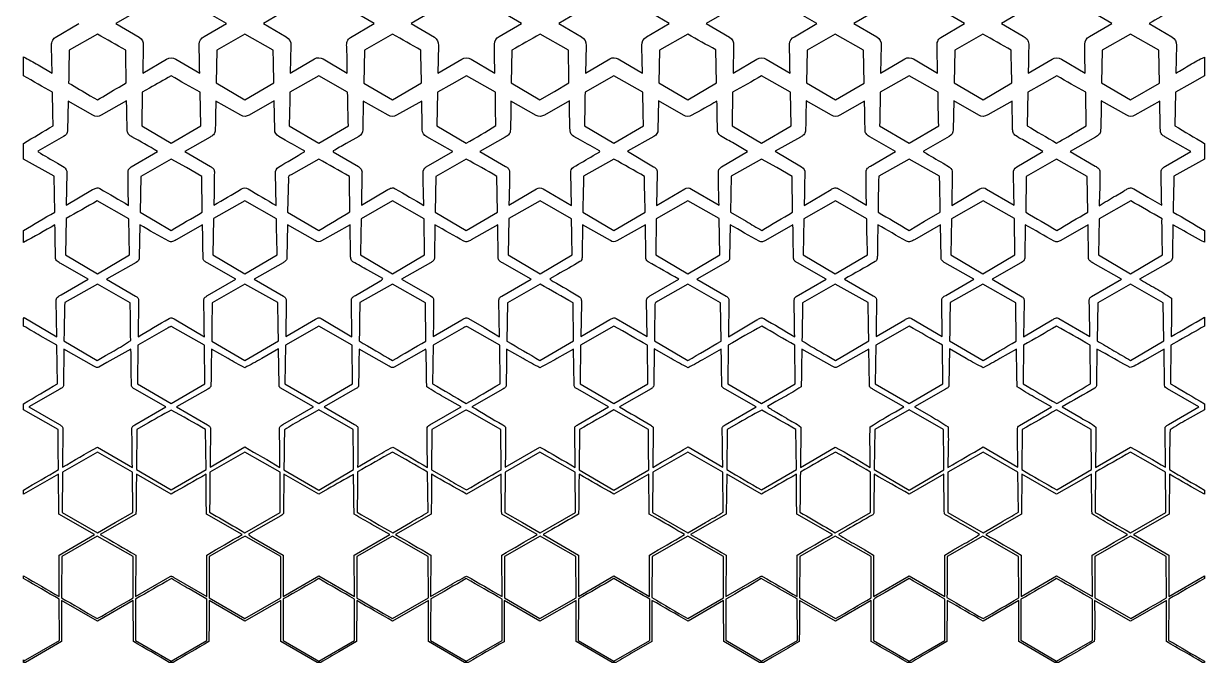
# Model space of a CAD drawing. Extents: x 0.4 to 38.9, y 9.7 to 29.7.
# Drawn here: x 0.44 to 18.89, y 9.66 to 19.64 of the extents above; entities that cross this region are included whole.
import ezdxf

# ---------------------------------------------------------------- set-up
doc = ezdxf.new("R2010")
doc.units = 0
doc.header["$LTSCALE"] = 100
doc.layers.add('LAYER_1', color=1, linetype='CONTINUOUS')

msp = doc.modelspace()

# ---------------------------------------------------------------- linework, layer by layer
at = {"layer": 'LAYER_1', "color": 7}
for points in [[(2.301913, 20.410408, -0.004949), (2.310098, 19.95626, -0.28108), (2.23444, 19.840477), (1.884696, 19.63626), (2.248014, 19.42306, -0.28572), (2.310897, 19.297296), (2.302113, 18.861713), (2.673816, 19.080901, -0.30224), (2.82094, 19.081101), (3.192842, 18.860315, -0.00361), (3.184857, 19.315661, -0.285499), (3.261913, 19.432642), (3.610459, 19.63626), (3.24734, 19.848661, -0.285036), (3.184258, 19.975224), (3.193042, 20.411805), (2.82094, 20.191019, -0.297343), (2.674415, 20.19082), (2.301913, 20.410408)], [(4.607589, 20.411805), (4.617171, 19.974226, -0.292923), (4.545705, 19.84407), (4.190172, 19.63606), (4.545705, 19.42825, -0.292039), (4.617171, 19.298094), (4.607589, 18.860515), (4.986279, 19.084694, -0.28718), (5.121824, 19.083696), (5.498318, 18.859916), (5.494575, 19.069099), (5.488736, 19.278132, -0.106064), (5.498942, 19.358705, -0.174673), (5.548823, 19.420864), (5.915935, 19.63606), (5.559803, 19.84427, -0.291558), (5.488936, 19.975024), (5.498518, 20.412204), (5.121026, 20.188225, -0.284024), (4.986079, 20.187825, -0.003504), (4.607589, 20.411805)], [(6.913264, 20.410408, -0.003966), (6.921249, 19.956859, -0.282023), (6.844992, 19.840078), (6.496047, 19.635661), (6.859166, 19.42306, -0.286226), (6.921848, 19.296697), (6.913264, 18.861912), (7.286165, 19.0815, -0.299175), (7.431293, 19.0815), (7.803794, 18.860515, -0.003938), (7.796009, 19.316659, -0.283544), (7.872864, 19.432642), (8.221411, 19.63626), (7.908997, 19.818518, -0.082923), (7.830494, 19.872417, -0.2162), (7.796009, 19.958056, -0.00429), (7.803994, 20.411606), (7.43289, 20.191618, -0.298973), (7.286165, 20.19062), (6.913264, 20.410408)], [(9.21874, 20.411406), (9.228322, 19.974226, -0.289843), (9.157655, 19.844469), (8.801123, 19.63626), (9.157655, 19.427651, -0.290915), (9.228322, 19.296697), (9.21874, 18.860714), (9.59763, 19.084694, -0.28417), (9.731978, 19.084095), (10.10947, 18.860914, 0.004025), (10.102002, 19.188911), (10.100087, 19.298294, -0.289829), (10.170555, 19.427651), (10.527086, 19.63606), (10.171753, 19.84387, -0.293788), (10.100087, 19.975224, 0.001715), (10.10947, 20.411406), (9.732776, 20.188624, -0.285349), (9.595833, 20.188424), (9.21874, 20.411406)], [(11.524216, 20.411606, -0.004281), (11.532201, 19.957058, -0.283398), (11.456144, 19.840078), (11.106799, 19.63626), (11.470716, 19.42306, -0.283923), (11.5328, 19.297495), (11.524416, 18.860714), (11.897316, 19.0817, -0.300398), (12.043841, 19.080502), (12.415345, 18.861513, -0.005594), (12.40716, 19.315861, -0.285695), (12.483417, 19.432043), (12.832562, 19.63626), (12.469842, 19.848661, -0.288101), (12.406361, 19.975424), (12.415145, 20.410607), (12.043442, 20.191219, -0.300202), (11.896318, 20.191019), (11.524216, 20.411606)], [(13.829891, 20.412404, 0.006477), (13.839673, 19.995985, -0.107954), (13.829792, 19.914738, -0.172045), (13.779785, 19.851456), (13.412075, 19.63606), (13.769605, 19.427451, -0.288554), (13.839274, 19.297495), (13.829891, 18.859716), (14.207783, 19.084295, -0.28903), (14.344526, 19.083297), (14.72082, 18.862112), (14.711238, 19.278132, -0.106744), (14.721245, 19.358955, -0.177245), (14.771525, 19.421063), (15.138038, 19.63606), (14.782305, 19.84407, -0.293677), (14.711238, 19.975024), (14.716154, 20.19319, 0.006777), (14.720621, 20.411206), (14.343528, 20.188225, -0.296663), (14.197203, 20.193614), (13.829891, 20.412404)], [(16.135168, 20.411206), (16.143951, 19.974426, -0.279614), (16.082267, 19.84946), (15.71795, 19.63606), (16.054519, 19.439629, -0.112121), (16.117027, 19.390945, -0.177106), (16.143153, 19.317258, -0.004592), (16.135367, 18.860914), (16.507869, 19.0815, -0.300401), (16.654394, 19.080901), (17.026097, 18.861313, -0.004922), (17.018311, 19.317458, -0.28303), (17.094768, 19.432243), (17.443514, 19.63626), (17.093171, 19.840876, -0.280442), (17.018112, 19.955661, -0.004608), (17.026097, 20.411007), (16.655192, 20.191818, -0.300593), (16.508268, 20.19062), (16.135168, 20.411206)], [(1.153667, 19.223035, 0.00261), (1.145283, 18.706803, -0.002409), (1.482067, 18.508949), (1.59464, 18.443697, -0.003739), (1.933585, 18.644526), (2.046193, 18.711993, -0.004113), (2.036811, 19.221438, 0.002121), (1.595438, 19.472367), (1.153667, 19.223035)], [(3.458943, 19.222636), (3.449162, 18.709199), (3.897321, 18.443497), (4.349872, 18.7084, 0.002617), (4.341288, 19.223235), (3.899517, 19.472367), (3.458943, 19.222636)], [(5.764818, 19.223235), (5.756035, 18.707402), (6.204593, 18.443497), (6.657344, 18.711594), (6.651505, 18.966716, -0.008214), (6.647762, 19.221837, 0.001318), (6.20659, 19.472367), (5.764818, 19.223235)], [(8.069695, 19.221438), (8.060113, 18.709598), (8.508672, 18.443497), (8.734224, 18.576747), (8.960824, 18.708201, 0.001749), (8.952639, 19.223035), (8.510668, 19.472367, 0.002525), (8.069695, 19.221438)], [(10.37597, 19.223235), (10.36519, 18.712393), (10.819937, 18.443497), (11.268496, 18.710197), (11.256518, 19.22563, -0.003984), (10.817541, 19.472367), (10.37597, 19.223235)], [(14.986921, 19.223235), (14.976341, 18.712393), (15.431088, 18.443497), (15.879447, 18.710197), (15.873459, 18.966017, -0.008927), (15.869865, 19.221837, 0.001721), (15.428693, 19.472168), (14.986921, 19.223235)], [(2.295326, 18.563472), (2.286143, 18.039255), (2.746679, 17.766167), (3.208812, 18.039255), (3.19963, 18.562673, 0.005264), (2.744483, 18.818593, -0.002682), (2.407362, 18.62773), (2.295326, 18.563472)], [(4.602598, 18.566267, -0.002843), (4.59102, 18.039854), (5.053153, 17.766167), (5.515486, 18.039854, -0.005138), (5.504107, 18.564071), (5.052954, 18.819192), (4.602598, 18.566267)], [(6.906477, 18.563871), (6.897494, 18.039056), (7.356832, 17.766167, 0.00571), (7.820762, 18.04185), (7.814449, 18.302162), (7.810981, 18.562474), (7.360625, 18.818793), (7.132952, 18.69238), (6.906477, 18.563871)], [(9.211953, 18.563472, -0.007143), (9.201972, 18.039654), (9.664304, 17.766167), (10.126438, 18.039854, -0.004838), (10.115059, 18.565668), (9.664105, 18.819192), (9.211953, 18.563472)], [(11.517628, 18.562673), (11.508446, 18.039255), (11.967984, 17.766167), (12.430915, 18.039255), (12.422332, 18.563073), (11.971377, 18.818793, 0.0036), (11.517628, 18.562673)], [(13.823503, 18.562873, -0.005154), (13.813323, 18.039654), (14.275456, 17.766167), (14.737389, 18.040054, -0.004846), (14.72621, 18.565668), (14.275456, 18.819192), (13.823503, 18.562873)], [(16.12878, 18.562873), (16.119397, 18.039255, 0.004152), (16.578137, 17.769761, 0.012733), (16.92615, 17.971348), (17.041867, 18.039056), (17.033483, 18.562873, 0.000896), (16.582728, 18.818793), (16.355305, 18.691731), (16.12878, 18.562873)], [(1.137697, 18.425331), (1.128913, 17.962399, -0.263652), (1.067429, 17.874364), (0.663187, 17.644995), (0.668377, 17.634015, 0.004958), (0.972569, 17.453201), (1.073418, 17.392069, -0.293048), (1.116337, 17.302437), (1.107953, 16.796985), (1.51978, 17.041527, -0.083731), (1.57585, 17.066854, -0.212744), (1.634765, 17.057297, -0.002182), (2.082525, 16.795588), (2.076436, 17.047715), (2.072743, 17.299842, -0.305239), (2.121851, 17.396461), (2.532281, 17.639804, 0.004774), (2.130235, 17.869174, -0.083116), (2.084222, 17.904907, -0.17782), (2.062163, 17.957409, -0.011513), (2.053601, 18.309857), (2.050585, 18.427327), (1.654528, 18.204146, -0.284708), (1.52517, 18.206142), (1.137697, 18.425331)], [(3.443971, 18.42573), (3.440553, 18.19112, -0.015584), (3.432792, 17.95681, -0.194583), (3.406142, 17.900116, -0.066354), (3.353741, 17.862587), (2.95948, 17.640403), (3.360129, 17.404845, -0.097965), (3.402973, 17.371034, -0.183212), (3.421414, 17.320603, -0.0066), (3.413029, 16.798981, 0.002926), (3.844819, 17.052506, -0.307789), (3.948425, 17.053504, -0.003025), (4.387202, 16.794789), (4.378618, 17.300241, -0.296133), (4.422935, 17.393067, -0.001408), (4.83097, 17.635213), (4.827975, 17.646392, 0.004357), (4.527124, 17.817128), (4.427127, 17.874564, -0.295779), (4.365243, 17.978968), (4.357458, 18.427727), (3.967988, 18.207739, -0.283672), (3.836635, 18.203148), (3.443971, 18.42573)], [(5.748649, 18.425331), (5.741063, 17.97817, -0.296904), (5.67858, 17.874364), (5.478306, 17.760628, 0.00607), (5.278331, 17.646592), (5.275736, 17.634814), (5.670994, 17.401252, -0.139744), (5.714962, 17.360478, -0.169134), (5.727488, 17.302038), (5.719304, 16.797185), (6.131131, 17.041926, -0.087262), (6.1876, 17.066929, -0.208264), (6.246914, 17.056898, -0.001539), (6.694075, 16.795388, -0.005908), (6.683695, 17.302038, -0.301247), (6.733002, 17.396461), (7.146627, 17.640403), (6.740788, 17.869374, -0.300741), (6.67052, 17.978569, -0.004334), (6.662734, 18.426928), (6.266477, 18.204545, -0.283725), (6.137719, 18.205344), (5.748649, 18.425331)], [(8.578142, 18.20734, -0.279989), (8.448784, 18.202749), (8.054923, 18.42573), (8.051579, 18.191794, -0.014566), (8.043744, 17.958008, -0.201333), (8.017693, 17.900466, -0.066193), (7.964692, 17.862387), (7.570631, 17.640403), (7.97108, 17.404845, -0.094899), (8.01365, 17.371358, -0.181072), (8.032565, 17.321402, -0.008746), (8.026417, 16.928585), (8.023981, 16.797584), (8.455372, 17.052107, -0.307541), (8.558578, 17.054103), (8.998354, 16.794989), (8.98977, 17.302038, -0.291451), (9.032689, 17.392269, -0.003225), (9.33952, 17.574065), (9.441522, 17.635213), (9.440325, 17.645793, 0.003326), (9.139221, 17.816557), (9.039277, 17.873965, -0.264544), (8.977592, 17.961401, -0.005137), (8.968609, 18.427527), (8.578142, 18.20734)], [(10.3598, 18.427727), (10.352015, 17.978369, -0.295532), (10.288933, 17.873965), (9.877305, 17.640603), (10.284142, 17.400054, -0.146597), (10.326962, 17.359231, -0.161817), (10.33864, 17.30104), (10.330056, 16.795189), (10.768833, 17.053504, -0.310508), (10.873437, 17.051907), (11.305227, 16.797584, -0.00655), (11.294846, 17.300241, -0.308335), (11.344353, 17.39666), (11.752388, 17.638607, 0.019212), (11.540985, 17.762774, -0.014802), (11.328383, 17.885144, -0.262183), (11.281272, 17.978369), (11.27703, 18.202125, 0.006534), (11.272488, 18.42573, -0.005194), (10.880623, 18.203347, -0.281356), (10.750268, 18.20714), (10.3598, 18.427727)], [(13.190491, 18.205344, -0.279884), (13.063729, 18.203547), (12.665675, 18.427327), (12.662706, 18.191619, -0.014077), (12.654496, 17.956211, -0.198388), (12.627971, 17.899892, -0.063328), (12.575844, 17.862587), (12.182581, 17.641002), (12.595207, 17.396461, -0.302722), (12.644515, 17.301639, -0.003548), (12.634933, 16.795388), (13.056542, 17.043922, -0.100957), (13.112986, 17.067578, -0.204726), (13.171526, 17.055301), (13.390865, 16.927116), (13.609305, 16.796985, -0.005128), (13.601919, 17.3224, -0.205938), (13.623554, 17.374926, -0.07394), (13.67079, 17.409636), (14.063054, 17.640403), (13.663803, 17.865781, -0.089005), (13.612225, 17.904458, -0.18595), (13.588345, 17.962599, -0.00453), (13.579761, 18.425131), (13.190491, 18.205344)], [(14.970951, 18.427727), (14.962966, 17.976772, -0.292775), (14.900284, 17.874165), (14.497639, 17.645594), (14.501232, 17.633816, 0.00397), (14.806098, 17.453002), (14.907271, 17.391869, -0.285221), (14.949591, 17.302836), (14.941207, 16.795189), (15.381182, 17.054103, -0.309325), (15.485187, 17.051508), (15.916178, 16.797983, -0.006252), (15.905798, 17.300641, -0.307571), (15.955904, 17.39706), (16.365136, 17.639605), (16.259207, 17.702431), (16.151762, 17.762674, -0.012316), (15.938537, 17.885743, -0.182326), (15.899809, 17.935575, -0.084117), (15.891026, 17.99933), (15.884438, 18.42573), (15.502954, 18.208937, -0.295523), (15.361619, 18.206941), (14.970951, 18.427727)], [(17.276826, 18.427527, -0.008672), (17.266446, 17.961202, -0.201082), (17.240894, 17.901888, -0.072559), (17.187195, 17.862786), (16.792734, 17.640403), (17.183402, 17.410834, -0.084964), (17.232684, 17.374652, -0.199083), (17.254868, 17.319006, -0.014137), (17.242092, 16.789799, -0.011143), (17.502884, 16.946274), (17.590039, 16.998008), (17.635507, 17.025004, -0.028217), (17.68294, 17.05318, -0.098563), (17.732282, 17.067993, -0.159471), (17.783476, 17.054901), (18.002316, 16.926817), (18.220257, 16.796786, -0.004558), (18.212871, 17.321801, -0.203196), (18.234106, 17.374327, -0.0774), (18.280943, 17.409037), (18.674206, 17.640403), (18.271361, 17.867777, -0.086651), (18.222178, 17.905631, -0.183694), (18.199496, 17.961601, -0.004843), (18.190912, 18.425131), (17.803239, 18.206142, -0.284675), (17.673882, 18.204146), (17.276826, 18.427527)], [(2.745282, 17.51963), (2.270971, 17.249536), (2.262387, 16.689187), (2.504084, 16.547852), (2.744883, 16.404721, 0.001773), (3.232568, 16.690385), (3.224184, 17.249736), (2.985182, 17.385581), (2.745282, 17.51963)], [(4.619766, 17.275288, 0.027391), (4.588824, 17.256224, 0.125036), (4.578331, 17.242836, 0.166311), (4.577645, 17.223984), (4.566466, 16.690585), (5.052954, 16.404322, 0.002717), (5.540439, 16.694178, -0.004593), (5.530258, 17.248139, 0.002435), (5.053153, 17.520229), (4.619766, 17.275288)], [(7.356233, 17.51963), (6.881923, 17.249736), (6.873339, 16.689587), (7.356633, 16.404721), (7.843919, 16.690784), (7.835535, 17.249137, 0.00449), (7.356233, 17.51963)], [(9.189595, 17.251932, 0.002409), (9.177218, 16.691383), (9.664304, 16.404322), (10.149994, 16.689387), (10.145227, 16.968938, -0.007566), (10.14121, 17.248339, 0.002436), (9.664304, 17.520029), (9.189595, 17.251932)], [(11.967185, 17.51963), (11.493274, 17.249936), (11.485089, 16.689786), (11.728533, 16.546954, 0.00536), (11.972575, 16.404721, -0.00348), (12.45527, 16.689786), (12.446287, 17.249337), (12.20741, 17.385606), (11.967185, 17.51963)], [(13.800946, 17.252331, 0.007447), (13.790166, 16.689187, -0.004291), (14.275256, 16.404322), (14.517078, 16.547029), (14.759947, 16.68779, 0.006345), (14.752957, 17.110279), (14.750764, 17.251133), (14.275256, 17.520229), (13.800946, 17.252331)], [(16.579335, 17.519829), (16.104026, 17.249736), (16.095841, 16.690385, 0.002136), (16.583527, 16.404721, -0.003343), (17.066421, 16.689986), (17.057238, 17.249736), (16.579335, 17.519829)], [(1.105557, 16.59197), (1.094378, 16.022438), (1.596037, 15.728389), (2.095301, 16.023236), (2.085519, 16.587378), (1.592444, 16.866455, -0.003488), (1.105557, 16.59197)], [(3.409037, 16.588576), (3.399854, 16.022837), (3.899517, 15.728589), (4.400577, 16.022638), (4.395986, 16.304309, -0.006246), (4.391993, 16.585981), (3.89772, 16.866255), (3.409037, 16.588576)], [(5.714313, 16.587778, -0.003309), (5.707239, 16.163773), (5.70553, 16.022438), (6.206789, 15.728389), (6.706253, 16.023236), (6.696671, 16.587378), (6.203595, 16.866455), (5.714313, 16.587778)], [(8.020388, 16.588975), (8.011005, 16.022638), (8.510868, 15.728389), (9.011728, 16.022638), (9.006863, 16.304609, -0.007235), (9.002745, 16.58658), (8.508872, 16.866255), (8.020388, 16.588975)], [(12.631539, 16.587378), (12.622157, 16.022638), (13.12182, 15.728389), (13.62288, 16.022638), (13.617814, 16.305307, -0.008407), (13.614096, 16.587977), (13.125014, 16.866455), (12.631539, 16.587378)], [(17.242491, 16.587179), (17.233108, 16.022837), (17.732771, 15.728389), (18.234031, 16.022837), (18.228766, 16.305008, -0.009619), (18.225447, 16.587179, 0.002504), (17.735965, 16.866455), (17.242491, 16.587179)], [(2.256598, 16.491358), (2.249013, 15.984709, -0.309099), (2.198308, 15.905258), (1.736773, 15.644746), (2.19172, 15.378845, -0.130264), (2.227353, 15.349924, -0.20711), (2.236636, 15.305582), (2.229849, 14.744235, -0.004518), (2.715538, 15.028702, -0.270686), (2.768164, 15.034266, -0.041801), (2.793775, 15.02188), (2.817945, 15.007941), (3.265107, 14.743038, -0.004372), (3.259318, 15.324747, -0.147673), (3.264299, 15.346262, -0.093997), (3.278656, 15.362276, -0.014668), (3.315812, 15.38663), (3.758382, 15.644746), (3.310222, 15.897273, -0.054858), (3.268276, 15.926268, -0.212751), (3.24714, 15.970535, -0.004589), (3.238357, 16.492357), (2.823735, 16.256399, -0.060102), (2.76754, 16.230373, -0.223248), (2.708351, 16.237435, -0.002974), (2.256598, 16.491358)], [(4.563272, 16.49036), (4.555287, 15.981914, -0.200667), (4.538344, 15.932581, -0.098945), (4.495799, 15.900467), (4.043447, 15.644746), (4.503584, 15.374853, -0.144635), (4.53485, 15.346456, -0.168843), (4.543509, 15.305183), (4.536123, 14.745832), (5.00165, 15.01892, -0.100779), (5.044968, 15.03791, -0.229655), (5.089485, 15.026506), (5.570183, 14.744235), (5.562997, 15.304185, -0.261529), (5.578992, 15.356287, -0.07162), (5.625679, 15.389226), (6.005168, 15.610211, -0.041521), (6.018614, 15.618652), (6.03294, 15.62668, 0.076436), (6.045058, 15.636655, 0.134978), (6.05188, 15.650935), (5.818243, 15.783012, -0.007412), (5.585355, 15.916437, -0.231462), (5.55329, 15.964023, -0.039934), (5.550012, 15.994113), (5.549223, 16.023436), (5.542835, 16.492357), (5.09767, 16.24003, -0.295146), (4.996859, 16.245619), (4.563272, 16.49036)], [(6.86775, 16.491358), (6.859765, 15.980916, -0.223785), (6.841798, 15.930485, -0.082722), (6.796883, 15.897872), (6.347725, 15.644746), (6.791293, 15.386032), (6.827251, 15.362501, -0.091725), (6.841402, 15.347151, -0.148123), (6.846589, 15.326543, -0.0054), (6.841, 14.744635), (7.28896, 15.00854, -0.039928), (7.338841, 15.034516, -0.269791), (7.391567, 15.028303), (7.634362, 14.886668), (7.876258, 14.743237), (7.867475, 15.304784, -0.193163), (7.878304, 15.349276, -0.128852), (7.913987, 15.378645), (8.369533, 15.644746), (7.921972, 15.896873, -0.080405), (7.876034, 15.929936, -0.225578), (7.857493, 15.981115), (7.849508, 16.492556), (7.435884, 16.256998, -0.057763), (7.379764, 16.230672, -0.220927), (7.320501, 16.236836, -0.003219), (6.86775, 16.491358)], [(9.174224, 16.491159), (9.168035, 16.024634, -0.023815), (9.163743, 15.964821, -0.240439), (9.132502, 15.916836, -0.005158), (8.781569, 15.71741), (8.664779, 15.650535, 0.18288), (8.685241, 15.626356), (8.713488, 15.609213, -0.005753), (9.125315, 15.367267, -0.146406), (9.145877, 15.347367, -0.096686), (9.153862, 15.320954, -0.034818), (9.15496, 15.291696), (9.15486, 15.263262), (9.147075, 14.745832), (9.59763, 15.010336, -0.056422), (9.64811, 15.035788, -0.271334), (9.700836, 15.026506), (10.181335, 14.745433), (10.173949, 15.304185, -0.260813), (10.190318, 15.356487, -0.069776), (10.23723, 15.389625), (10.675009, 15.644746, -0.004156), (10.197105, 15.916038, -0.233176), (10.164367, 15.963723, -0.041417), (10.161004, 15.994107), (10.160374, 16.023835), (10.154186, 16.49036), (9.708621, 16.23983, -0.29408), (9.608409, 16.24542), (9.174224, 16.491159)], [(11.479101, 16.492357), (11.470916, 15.981315, -0.225282), (11.452401, 15.930136, -0.080021), (11.406637, 15.897073), (10.958876, 15.644946), (11.41522, 15.378047, -0.126778), (11.449581, 15.349924, -0.204661), (11.458938, 15.30698), (11.451952, 14.743038), (11.898514, 15.007541, -0.039714), (11.949618, 15.034341, -0.272896), (12.003717, 15.027903, -0.003345), (12.487409, 14.744435, 0.00389), (12.478227, 15.283823, -0.093512), (12.48192, 15.333405, -0.22293), (12.512562, 15.370261), (12.980485, 15.644746), (12.532724, 15.896873, -0.046318), (12.491152, 15.925395, -0.216382), (12.469643, 15.968739, -0.00574), (12.460859, 16.491159), (12.032862, 16.249213, -0.078324), (11.983355, 16.228776, -0.197801), (11.932051, 16.236636, -0.003356), (11.479101, 16.492357)], [(13.778987, 16.024035, -0.026395), (13.774595, 15.964347, -0.2391), (13.743254, 15.916636, -0.003778), (13.264552, 15.644746), (13.715306, 15.38144, -0.022094), (13.747671, 15.358683, -0.24574), (13.764015, 15.324547, -0.004871), (13.759945, 14.889594), (13.760023, 14.744635), (14.208182, 15.009937, -0.054495), (14.258887, 15.035664, -0.272523), (14.311987, 15.026506), (14.792486, 14.745633), (14.7849, 15.306181, -0.258913), (14.802043, 15.357261, -0.052504), (14.82423, 15.375043), (14.848381, 15.389625), (15.28616, 15.644746), (14.833809, 15.899469, -0.099158), (14.789916, 15.932357, -0.20771), (14.773122, 15.982912), (14.764938, 16.491358), (14.357901, 16.259992, -0.061679), (14.296965, 16.231072, -0.22764), (14.232736, 16.238832, -0.004301), (13.785974, 16.492556, 0.003195), (13.778987, 16.024035)], [(16.090052, 16.492756), (16.081868, 15.983311, -0.223458), (16.064825, 15.931658, -0.086986), (16.019784, 15.898271), (15.569828, 15.644946), (16.040545, 15.368465, -0.255491), (16.067869, 15.332058, -0.044958), (16.07033, 15.307912), (16.070489, 15.283823), (16.063103, 14.743038), (16.510464, 15.007941, -0.041046), (16.561144, 15.034466, -0.272548), (16.614668, 15.027903), (17.098361, 14.745233, 0.004722), (17.088979, 15.284622, -0.088539), (17.092896, 15.333355, -0.222627), (17.122715, 15.369662), (17.356552, 15.508103), (17.591436, 15.644746), (17.149066, 15.893879, -0.071484), (17.099634, 15.928265, -0.23789), (17.079397, 15.982114), (17.072011, 16.490959), (16.643814, 16.249213, -0.083068), (16.593882, 16.228701, -0.197832), (16.542005, 16.237235, -0.003613), (16.090052, 16.492756)], [(1.084597, 15.276437, 0.006573), (1.075557, 14.827925), (1.072619, 14.678359), (1.593243, 14.371335), (1.723617, 14.449507), (1.855451, 14.525396, 0.016968), (2.114665, 14.68335, 0.001523), (2.107877, 15.273243), (1.595438, 15.564297), (1.084597, 15.276437)], [(3.387677, 15.274441, 0.002497), (3.38049, 14.674965), (3.897321, 14.371335), (4.422336, 14.679956, 0.00427), (4.410758, 15.276437), (3.899717, 15.564297), (3.387677, 15.274441)], [(5.695948, 15.276836, 0.007737), (5.686768, 14.828605), (5.683171, 14.679157, 0.004867), (6.206191, 14.371534, -0.005795), (6.725816, 14.676562), (6.71843, 15.274241), (6.20659, 15.564297), (5.695948, 15.276836)], [(7.998828, 15.274441), (7.991442, 14.675365, -0.002696), (8.508472, 14.371335), (9.033288, 14.679756), (9.024704, 15.271646, 0.004523), (8.510868, 15.564297), (7.998828, 15.274441)], [(10.348821, 15.299993, 0.029886), (10.317105, 15.280505, 0.308019), (10.304703, 15.247691, 0.004882), (10.297854, 14.821918), (10.294922, 14.679956), (10.820137, 14.371335, -0.003125), (11.337366, 14.675564), (11.329581, 15.274241), (10.817741, 15.564297), (10.348821, 15.299993)], [(12.60978, 15.274441, -0.003284), (12.599998, 14.681154, 0.003302), (12.993123, 14.44922), (13.123816, 14.371335), (13.644639, 14.678758, 0.003253), (13.632861, 15.276836), (13.122019, 15.564297), (12.60978, 15.274441)], [(14.917651, 15.276637, 0.007648), (14.909005, 14.828686), (14.906073, 14.679357), (15.431288, 14.371335, -0.003468), (15.948318, 14.675365), (15.940932, 15.273243), (15.428693, 15.564297), (14.917651, 15.276637)], [(17.220732, 15.274241), (17.211549, 14.680355, 0.004247), (17.473158, 14.525845, -0.004247), (17.734768, 14.371335), (18.255591, 14.678758), (18.244811, 15.275639), (17.732971, 15.564297), (17.220732, 15.274241)], [(2.700366, 14.881977), (2.227453, 14.61388), (2.220466, 14.008615), (2.745681, 13.698796), (3.274689, 14.008615), (3.266903, 14.612882), (2.768438, 14.895352, 0.163564), (2.75098, 14.902751, 0.112236), (2.733579, 14.899444, 0.035381), (2.716589, 14.890748), (2.700366, 14.881977)], [(7.312316, 14.882576), (6.838804, 14.614079), (6.831418, 14.008615, -0.003079), (7.355635, 13.698796, 0.002966), (7.88584, 14.008615), (7.878654, 14.612083), (7.378592, 14.895951, 0.163473), (7.361667, 14.902788, 0.108841), (7.344705, 14.899444, 0.009946), (7.312316, 14.882576)], [(9.142683, 14.611484), (9.136295, 14.008815), (9.664105, 13.698197), (10.192115, 14.009014), (10.185926, 14.610885, 0.002784), (9.664304, 14.908128), (9.142683, 14.611484)], [(11.449955, 14.612682), (11.442569, 14.008615), (11.968782, 13.698796), (12.496991, 14.008615), (12.489406, 14.614079, -0.003282), (11.972974, 14.907729, 0.003124), (11.449955, 14.612682)], [(13.754433, 14.610885), (13.747047, 14.009014), (14.275456, 13.698197), (14.803066, 14.008815), (14.797077, 14.610686, 0.003463), (14.275256, 14.907928), (13.754433, 14.610885)], [(16.061306, 14.613481), (16.05392, 14.008415, 0.002846), (16.583527, 13.698996, -0.00299), (17.108342, 14.008815), (17.100557, 14.61368, 0.00378), (16.577738, 14.907729, -0.004281), (16.061306, 14.613481)], [(1.071621, 14.550998), (1.063436, 13.985059, -0.157499), (1.059275, 13.963481, -0.098313), (1.044971, 13.94733, -0.03289), (1.025875, 13.934473), (1.007341, 13.922776), (0.526044, 13.649289), (1.001552, 13.371211, -0.0125), (1.037959, 13.347705, -0.107186), (1.051381, 13.332134, -0.161308), (1.054453, 13.310724), (1.048864, 12.703263, -0.00889), (1.596636, 13.020269), (2.141814, 12.701866, -0.005911), (2.134827, 13.309726, -0.156301), (2.13692, 13.329367, -0.105879), (2.148426, 13.344236, -0.038766), (2.164612, 13.356073), (2.180741, 13.366619), (2.663835, 13.649089), (2.177547, 13.925371, -0.025102), (2.142537, 13.948378, -0.103918), (2.129964, 13.963662, -0.151428), (2.126842, 13.984261, -0.003179), (2.119456, 14.55, 0.005532), (1.743876, 14.339457), (1.618395, 14.269925, -0.259365), (1.578046, 14.265184, -0.03928), (1.558068, 14.273855), (1.539344, 14.283499), (1.071621, 14.550998)], [(3.376897, 14.548802), (3.37268, 14.267055, -0.005784), (3.368313, 13.985458, -0.275911), (3.352917, 13.948852, -0.039913), (3.335441, 13.936585), (3.317608, 13.925571), (2.831121, 13.649089), (3.315213, 13.36622, -0.023917), (3.346903, 13.344186, -0.105638), (3.358276, 13.329586, -0.158117), (3.360328, 13.310325, -0.004446), (3.353741, 12.704262), (3.896523, 13.020668, -0.005181), (4.445094, 12.701866, 0.002627), (4.441192, 13.156329), (4.440502, 13.30773, -0.155094), (4.442923, 13.330081, -0.108859), (4.455973, 13.346707, -0.041617), (4.474414, 13.359663), (4.493004, 13.371011), (4.96951, 13.64889), (4.488013, 13.922576, -0.019035), (4.450059, 13.94728, -0.099017), (4.435827, 13.963618, -0.15478), (4.431719, 13.985458), (4.423734, 14.552196), (4.161451, 14.402352, -0.018992), (3.895724, 14.259544, -0.014627), (3.635487, 14.402526), (3.506782, 14.476768), (3.376897, 14.548802)], [(5.674787, 13.987255, -0.154351), (5.670891, 13.964626, -0.100776), (5.656497, 13.947704, -0.036201), (5.636974, 13.934339), (5.617694, 13.922377), (5.137395, 13.649489), (5.613303, 13.370811, -0.006374), (5.648686, 13.347979, -0.106309), (5.66198, 13.332942, -0.162808), (5.665205, 13.312121, -0.002211), (5.660015, 12.703263), (5.932903, 12.864536, -0.012157), (6.208786, 13.020269, 0.003093), (6.753165, 12.701666, -0.006657), (6.745778, 13.308528, -0.27813), (6.75813, 13.342939, -0.043127), (6.773654, 13.354876), (6.789496, 13.365222), (7.274986, 13.649089), (7.006265, 13.800905, -0.019375), (6.742185, 13.959308, -0.018949), (6.733277, 14.255028, 0.0141), (6.727213, 14.551197), (6.229147, 14.269725, -0.148024), (6.209369, 14.262161, -0.09857), (6.189197, 14.265209, -0.037418), (6.169438, 14.273908), (6.150894, 14.2833), (5.68397, 14.550199, 0.002397), (5.674787, 13.987255)], [(7.986851, 14.549002, -0.002651), (7.979465, 13.984261, -0.153347), (7.976252, 13.963606, -0.104112), (7.963495, 13.948378, -0.036552), (7.945946, 13.936369), (7.92836, 13.925371), (7.444468, 13.650487, 0.004227), (7.925566, 13.366819, -0.026762), (7.957581, 13.344261, -0.102652), (7.969106, 13.329314, -0.152903), (7.97148, 13.309726, -0.003952), (7.964692, 12.703663), (8.507873, 13.020468, -0.004326), (9.057443, 12.701666), (9.051853, 13.310125, -0.162401), (9.054679, 13.331972, -0.109672), (9.068173, 13.347755, -0.034774), (9.086831, 13.360094), (9.105153, 13.37161), (9.580661, 13.64889), (9.098566, 13.922776, -0.023401), (9.060437, 13.947729, -0.100971), (9.046407, 13.964323, -0.154177), (9.04267, 13.986457), (9.034486, 14.550798), (8.902552, 14.477723), (8.771928, 14.402177, -0.02016), (8.506676, 14.259544, -0.015245), (8.246015, 14.402776), (8.117088, 14.477161), (7.986851, 14.549002)], [(10.293524, 14.552595), (10.285739, 13.986257, -0.257711), (10.273637, 13.953444, -0.043707), (10.259098, 13.94165), (10.244017, 13.93156), (9.751142, 13.649888, 0.003675), (10.238428, 13.362028, -0.050327), (10.266101, 13.342115, -0.265614), (10.276556, 13.311123), (10.270967, 12.701666, -0.004761), (10.821135, 13.020668), (11.364116, 12.704461, -0.006433), (11.35693, 13.309726, -0.156572), (11.358873, 13.32928, -0.106243), (11.37023, 13.344136, -0.039422), (11.386265, 13.355961), (11.402245, 13.36642), (11.885938, 13.649089), (11.400049, 13.925172, -0.030853), (11.364466, 13.948653, -0.27486), (11.348945, 13.985458), (11.344653, 14.267604, 0.007835), (11.338564, 14.5496), (11.081422, 14.402177, -0.012733), (10.821734, 14.259544, -0.018865), (10.555757, 14.402252), (10.293524, 14.552595)], [(12.597802, 14.551197), (12.595307, 14.255128, -0.016485), (12.586224, 13.959507, -0.020781), (12.325763, 13.803125), (12.192594, 13.729061), (12.06081, 13.652882, 0.039014), (12.207634, 13.558235), (12.284546, 13.515187), (12.359849, 13.470025, 0.021112), (12.474259, 13.404473, -0.069669), (12.581034, 13.32889, -0.009785), (12.577441, 12.85865), (12.575844, 12.701866), (13.120622, 13.020468, -0.008885), (13.668394, 12.702864), (13.667359, 12.861822), (13.664003, 13.021117, -0.021552), (13.668594, 13.337873, -0.012553), (14.060175, 13.572221), (14.191613, 13.64889), (13.712112, 13.921379, -0.017271), (13.672786, 13.946756, -0.099936), (13.658045, 13.963515, -0.156031), (13.653822, 13.986057), (13.645437, 14.550199), (13.154159, 14.271722, -0.238983), (13.112961, 14.264236, -0.052712), (13.092821, 14.272002), (13.07371, 14.282501), (12.597802, 14.551197)], [(14.89709, 13.985858, -0.154513), (14.892842, 13.964014, -0.097706), (14.878525, 13.947654, -0.033249), (14.859417, 13.934626), (14.840795, 13.922776), (14.3587, 13.64889), (14.622829, 13.495852, -0.015522), (14.882916, 13.336675, -0.01784), (14.88616, 13.019545), (14.881918, 12.701666, -0.004964), (15.432286, 13.020668), (15.975467, 12.704062, -0.006151), (15.967482, 13.288166, -0.143145), (15.971624, 13.329489, -0.194554), (16.00062, 13.358235, -0.002678), (16.497089, 13.649089), (16.228817, 13.800655, -0.018356), (15.964887, 13.958509, -0.018368), (15.95523, 14.253655, 0.01096), (15.949915, 14.549401), (15.692748, 14.402327, -0.012486), (15.433484, 14.259744, -0.02016), (15.167083, 14.402052), (14.904875, 14.552595), (14.89709, 13.985858)], [(17.208954, 14.551597), (17.203364, 14.026382, -0.003886), (17.201168, 13.978646, -0.103125), (17.194269, 13.957015, -0.158636), (17.176215, 13.941541, -0.001828), (16.664774, 13.64889), (16.960819, 13.476014, 0.021421), (17.080195, 13.407393, -0.06793), (17.191786, 13.32889, -0.013915), (17.191661, 13.015528), (17.188333, 12.858678), (17.187195, 12.701866), (17.732172, 13.020468, -0.007634), (18.279346, 12.703263), (18.273757, 13.310724, -0.163793), (18.277085, 13.332602, -0.10676), (18.291099, 13.348453, -0.009294), (18.328654, 13.372408), (18.802365, 13.64889), (18.30909, 13.929763, -0.041101), (18.277899, 13.951921, -0.266353), (18.264973, 13.985458), (18.256788, 14.550599), (17.956951, 14.379519, 0.019229), (17.84541, 14.314591, -0.068462), (17.729378, 14.261341, -0.00829), (17.339116, 14.479182), (17.208954, 14.551597)], [(2.210285, 13.294155), (2.203099, 12.667131), (2.745681, 12.349128), (3.291457, 12.66753), (3.285069, 13.293756, 0.004009), (2.749474, 13.598384, 0.009048), (2.344783, 13.370746), (2.210285, 13.294155)], [(4.517957, 13.290362, 0.005038), (4.509173, 12.665933), (5.052954, 12.348728), (5.597133, 12.66753), (5.593689, 12.980518, -0.004188), (5.590545, 13.293357), (5.053153, 13.601579), (4.919167, 13.524008), (4.784058, 13.448141, 0.015091), (4.517957, 13.290362)], [(7.33128, 13.586008), (6.820838, 13.293556), (6.816047, 12.663538), (7.088585, 12.506183, 0.005648), (7.361424, 12.349128, -0.004186), (7.901211, 12.665534), (7.896221, 13.293756), (7.411729, 13.571435, 0.011373), (7.371804, 13.59287, 0.124526), (7.351374, 13.596391, 0.174167), (7.33128, 13.586008)], [(9.126713, 13.292758), (9.119926, 12.666333), (9.664304, 12.348728), (10.208085, 12.665933), (10.204666, 12.97962, -0.005789), (10.201697, 13.293157), (9.664504, 13.601579, 0.002276), (9.126713, 13.292758)], [(11.432189, 13.293955), (11.425401, 12.668529, 0.003816), (11.971377, 12.349128), (12.51396, 12.666532), (12.506773, 13.293955, 0.004133), (11.971577, 13.598185, 0.009702), (11.566689, 13.370687), (11.432189, 13.293955)], [(13.738263, 13.293556), (13.731476, 12.667331), (14.275256, 12.348728), (14.819236, 12.666333), (14.815443, 12.979745, -0.007286), (14.812848, 13.293157), (14.275256, 13.601579), (13.738263, 13.293556)], [(16.578935, 13.601379, -0.001955), (16.04334, 13.293955), (16.036353, 12.668728, 0.004138), (16.582529, 12.349128), (17.124911, 12.666732, -0.002145), (17.118124, 13.293955), (16.578935, 13.601379)], [(3.353142, 12.629801, -0.003346), (3.346554, 12.003376, 0.003264), (3.761239, 11.760747), (3.899118, 11.679384), (4.450683, 11.998585, 0.001427), (4.447489, 12.628005), (3.897121, 12.942215), (3.353142, 12.629801)], [(5.659017, 12.6302, -0.003584), (5.652629, 12.003576, 0.004278), (6.207189, 11.679384), (6.483246, 11.841031, 0.004585), (6.759153, 12.002977), (6.752965, 12.628404, -0.003302), (6.20659, 12.942016, 0.003183), (5.659017, 12.6302)], [(10.269968, 12.628603), (10.266375, 11.998984), (10.81834, 11.679384), (11.094322, 11.841006, 0.003984), (11.370305, 12.002777), (11.364316, 12.629801), (10.820336, 12.942215), (10.269968, 12.628603)], [(12.575644, 12.628603, -0.003836), (12.568258, 12.004175, 0.004238), (12.983223, 11.760815), (13.121221, 11.679184), (13.672986, 11.999184), (13.669592, 12.629602, 0.002448), (13.122818, 12.942016, -0.002238), (12.575644, 12.628603)], [(14.881319, 12.629003), (14.877926, 11.998585), (15.429292, 11.679384), (15.705449, 11.841006, 0.004013), (15.981456, 12.002777), (15.975268, 12.629801), (15.431288, 12.942016), (14.881319, 12.629003)], [(17.186396, 12.628603, 0.002374), (17.182603, 11.997986, -0.005256), (17.732572, 11.679184), (18.284536, 11.999384, -0.000477), (18.281143, 12.628404), (18.008255, 12.786258), (17.734169, 12.942016, -0.002236), (17.186396, 12.628603)], [(2.203897, 12.594068, -0.003127), (2.196311, 11.971636), (1.639156, 11.652834, -0.003651), (2.193117, 11.331237), (2.190123, 10.68425), (2.732306, 10.997064, -0.16583), (2.747125, 11.002463, -0.109638), (2.761626, 10.998935, -0.030937), (2.77579, 10.991028), (2.789599, 10.983289), (3.305232, 10.682454), (3.301838, 11.330838, -0.00449), (3.855999, 11.652834), (3.299243, 11.971236, -0.005037), (3.291457, 12.595665, -0.004697), (2.745282, 12.284449), (2.203897, 12.594068)], [(5.053153, 12.284449), (4.508375, 12.594467), (4.502386, 11.991798, -0.165727), (4.498989, 11.975641, -0.1005), (4.487789, 11.96405, 0.007782), (4.459267, 11.945884), (3.953815, 11.657625, 0.111702), (3.975599, 11.636015), (4.002324, 11.619496), (4.498394, 11.332035), (4.496397, 10.68445), (5.053153, 11.006845), (5.609909, 10.683252), (5.607713, 11.332035), (6.161075, 11.652834), (5.883471, 11.810887, -0.008491), (5.607513, 11.971636, -0.015015), (5.599503, 12.282303), (5.597332, 12.59327, 0.003696), (5.189357, 12.361504), (5.053153, 12.284449)], [(6.815049, 12.594068), (6.812304, 12.282852), (6.807463, 11.971636), (6.250108, 11.652834, -0.005646), (6.804269, 11.330039), (6.800675, 10.683851), (7.079827, 10.846696, -0.01529), (7.361823, 11.003252, -0.004289), (7.916582, 10.682454), (7.913189, 11.330638, -0.004497), (8.466152, 11.652634), (7.910594, 11.971037, -0.0071), (7.903941, 12.439592), (7.902209, 12.595865), (7.360825, 12.284649, -0.004824), (6.815049, 12.594068)], [(9.664304, 12.284449, -0.002045), (9.119726, 12.594268), (9.117692, 12.438473), (9.117829, 12.282303, -0.019557), (9.108148, 11.971236, -0.00772), (8.694754, 11.732425), (8.556981, 11.652634), (9.109745, 11.332035), (9.107748, 10.684649), (9.664304, 11.006845), (10.22126, 10.68425), (10.218864, 11.332235, 0.001376), (10.767036, 11.651835, 0.008752), (10.353137, 11.891349), (10.215071, 11.971037), (10.208683, 12.594268), (9.664304, 12.284449)], [(11.425601, 12.595665), (11.423205, 12.283476), (11.418414, 11.971436), (10.861259, 11.652834, -0.004925), (11.41542, 11.330438), (11.411827, 10.682454), (11.928458, 10.983888, -0.002425), (11.955856, 10.999359, -0.114412), (11.970173, 11.002697, -0.169752), (11.984752, 10.996864, -0.003323), (12.526935, 10.68425), (12.523941, 11.330638, -0.004607), (13.078102, 11.652834), (12.520348, 11.971236, -0.003604), (12.51356, 12.594268, -0.004912), (11.967584, 12.284649), (11.425601, 12.595665)], [(13.730877, 12.595665), (13.726286, 12.030725, 0.049301), (13.725244, 12.012765), (13.725138, 11.993495, -0.096218), (13.721064, 11.975871, -0.16814), (13.70812, 11.962852, -0.003456), (13.307415, 11.733248), (13.174121, 11.656028, 0.018057), (13.445438, 11.491336), (13.583669, 11.412696), (13.720497, 11.332035), (13.718301, 10.683052), (14.275456, 11.006845), (14.832611, 10.684051, -0.002078), (14.830415, 11.332435), (14.967084, 11.413046), (15.105399, 11.491486, 0.020973), (15.375592, 11.656826), (15.109392, 11.808916, -0.005702), (14.84379, 11.962054, -0.163544), (14.830006, 11.974733, -0.100576), (14.82515, 11.992222, 0.005402), (14.824027, 12.029727), (14.819635, 12.593869), (14.275456, 12.284449, -0.002457), (13.730877, 12.595665)], [(16.037152, 12.595466), (16.029965, 11.971835), (15.472411, 11.652834, -0.006359), (16.02717, 11.329041, 0.003012), (16.023377, 10.682653), (16.578935, 11.006845), (17.138486, 10.68425), (17.135492, 11.331237, -0.003369), (17.688454, 11.652834), (17.409453, 11.811586, -0.014234), (17.133296, 11.97483, -0.010427), (17.12653, 12.439455), (17.124911, 12.594467), (16.852497, 12.43826), (16.578736, 12.284449), (16.037152, 12.595466)], [(1.593043, 11.627481), (1.037086, 11.309078, -0.003026), (1.033093, 10.665885, 0.003954), (1.593243, 10.338499, -0.00321), (2.153991, 10.66309), (2.152194, 11.309078), (1.593043, 11.627481)], [(3.862187, 11.606121), (3.342961, 11.308879), (3.340965, 10.662092), (3.897321, 10.338698), (4.460664, 10.665286), (4.45787, 11.309078), (3.919479, 11.616102, 0.16753), (3.904913, 11.623245, 0.119808), (3.890234, 11.620844, 0.03853), (3.875855, 11.613576), (3.862187, 11.606121)], [(6.203595, 11.627481), (5.648237, 11.309078), (5.64684, 10.660694, -0.002551), (6.065651, 10.418795), (6.205592, 10.338698), (6.484618, 10.502067), (6.765142, 10.66289), (6.763745, 11.308479), (6.203595, 11.627481)], [(10.259388, 11.309078), (10.255795, 10.666683, 0.002873), (10.820137, 10.338698), (11.375894, 10.661493), (11.374297, 11.308679), (10.818939, 11.627481), (10.259388, 11.309078)], [(12.565263, 11.309278), (12.563467, 10.66289), (13.125213, 10.338499, 0.001349), (13.683766, 10.665086, -0.002323), (13.679973, 11.309478), (13.120622, 11.627481), (12.565263, 11.309278)], [(15.426697, 11.627681), (14.87014, 11.308879, -0.002564), (14.866547, 10.666683, 0.002559), (15.431088, 10.338698, -0.002194), (15.987445, 10.661693), (15.985449, 11.308879), (15.426697, 11.627681)], [(17.176016, 11.308479), (17.174419, 10.66289), (17.736764, 10.338499), (18.01594, 10.501393, 0.006216), (18.294518, 10.665485), (18.291124, 11.309078), (17.731973, 11.627481), (17.176016, 11.308479)], [(2.188526, 10.64153, -0.003264), (2.188326, 9.999335), (2.745282, 9.675542), (3.306429, 9.999135), (3.305232, 10.64153), (3.027527, 10.802354, -0.00484), (2.750272, 10.963926, 0.005075), (2.188526, 10.64153)], [(4.497795, 10.645922, 0.003006), (4.4952, 9.998536), (5.052954, 9.675143), (5.611506, 9.998936), (5.608911, 10.644525, -0.002924), (5.052954, 10.964525, -0.002524), (4.497795, 10.645922)], [(6.802672, 10.646721, 0.003009), (6.799278, 9.999534), (7.357032, 9.675542), (7.917381, 9.998536), (7.915385, 10.643926, 0.000202), (7.356433, 10.963926, -0.005354), (6.802672, 10.646721)], [(9.108347, 10.645723), (9.105752, 9.998936), (9.664105, 9.675143), (10.222458, 9.999135), (10.222458, 10.641331, 0.004154), (9.803702, 10.883483), (9.664304, 10.964525, -0.002086), (9.108347, 10.645723)], [(11.412026, 10.642129), (11.41023, 10.000133), (11.967984, 9.675542), (12.528732, 9.999135), (12.526336, 10.645922), (12.246411, 10.805074, 0.00588), (11.966187, 10.963926, -0.003044), (11.412026, 10.642129)], [(13.902356, 10.748729), (13.855915, 10.721406), (13.807658, 10.695878, 0.074423), (13.720297, 10.634943, 0.001885), (13.716504, 9.998936), (14.275256, 9.675143), (14.833809, 9.999135), (14.831413, 10.645323, -0.002723), (14.275456, 10.964525), (13.902356, 10.748729)], [(16.022379, 10.64173, -0.003035), (16.020583, 10.000533), (16.579335, 9.675542), (17.139284, 9.998936), (17.138885, 10.642129, 0.005083), (16.577937, 10.963926, -0.002517), (16.022379, 10.64173)]]:
    msp.add_lwpolyline(points, format="xyb", close=True, dxfattribs=at)
msp.add_lwpolyline([(18.391536, 19.852854, -0.004086), (18.023226, 19.63626), (18.379957, 19.427451, -0.289564), (18.450026, 19.297495), (18.440843, 18.859716, 0.008483), (18.660456, 18.992193, -0.039801), (18.887406, 19.110446), (18.887406, 18.821189), (18.662477, 18.691981), (18.436052, 18.565468), (18.424474, 18.039455, -0.003481), (18.887406, 17.764171), (18.887406, 17.520428), (18.411897, 17.251533, 0.004282), (18.39992, 16.691583, -0.003308), (18.887406, 16.402525), (18.887406, 16.219269, -0.013877), (18.518731, 16.42299), (18.396526, 16.492157), (18.390538, 16.044596), (18.388017, 15.989425, -0.096619), (18.375765, 15.9362, -0.057537), (18.330176, 15.901265), (18.280544, 15.87232), (17.875304, 15.644746, 0.009559), (18.127206, 15.499394, -0.031459), (18.371773, 15.343711, -0.01782), (18.374193, 15.044322), (18.368379, 14.744635, -0.002907), (18.887406, 15.046868), (18.887406, 14.910523, -0.004025), (18.495572, 14.686057), (18.365385, 14.610686), (18.358198, 14.009014, -0.003841), (18.887406, 13.696201), (18.887406, 13.601778), (18.617612, 13.44859, 0.016419), (18.351411, 13.290163, 0.0101), (18.344449, 12.823095), (18.342428, 12.667331, -0.002965), (18.887406, 12.346532), (18.887406, 12.28405, -0.002452), (18.341629, 12.595865), (18.335641, 11.971436), (17.777887, 11.653033), (18.331848, 11.331836), (18.329652, 10.683252), (18.887406, 11.008243), (18.887406, 10.966521, -0.004271), (18.33065, 10.643926), (18.327655, 9.998936, -0.001864), (18.887406, 9.673546), (18.887406, 9.65518), (18.85866, 9.65518, -0.001854), (18.295316, 9.981369), (18.293919, 10.622766), (17.734169, 10.300969), (17.173021, 10.624363), (17.173919, 10.302466, -0.019946), (17.165835, 9.981169, -0.012286), (16.889154, 9.816827), (16.749297, 9.736996), (16.610676, 9.65518), (16.550788, 9.65518), (15.98984, 9.98037), (15.988243, 10.622766), (15.431687, 10.300969, -0.002286), (14.867945, 10.624363), (14.866348, 9.981568), (14.585948, 9.818674, 0.004642), (14.305999, 9.65518), (14.247508, 9.65518, -0.001854), (13.684165, 9.981369), (13.682568, 10.622566), (13.123417, 10.300969), (12.562069, 10.624163), (12.561318, 10.463458), (12.562643, 10.302566, -0.018856), (12.555282, 9.981568, -0.012794), (12.278401, 9.817027), (12.138408, 9.73717), (11.999724, 9.65518), (11.939836, 9.65518), (11.379288, 9.979772, -0.002561), (11.377691, 10.622965), (10.820935, 10.300969, -0.002483), (10.256394, 10.624762), (10.254997, 9.981568), (9.974697, 9.818599, 0.004635), (9.694847, 9.65518), (9.636557, 9.65518), (9.072814, 9.981568), (9.071217, 10.624163), (8.508472, 10.300969), (7.951317, 10.622766, -0.003021), (7.948523, 9.978973, 0.003616), (7.388573, 9.65518), (7.328685, 9.65518), (6.767538, 9.98077), (6.76634, 10.624363), (6.205791, 10.300969, -0.002904), (5.645642, 10.622366), (5.644644, 9.981967), (5.36402, 9.818798, 0.004814), (5.083696, 9.65518), (5.025405, 9.65518), (4.462261, 9.981169), (4.460664, 10.624562), (3.897121, 10.300969), (3.339767, 10.622965), (3.339817, 10.301244), (3.337771, 9.979372, 0.003214), (2.777621, 9.65518), (2.717534, 9.65518, 0.003095), (2.156985, 9.979772), (2.155189, 10.624163), (1.594041, 10.300969), (1.03469, 10.622566), (1.033093, 9.981568), (0.470948, 9.65518), (0.442002, 9.65518), (0.442002, 9.694706), (0.442201, 9.675542), (1.000155, 9.998736), (0.998558, 10.643127, -0.003032), (0.442002, 10.965523), (0.442002, 11.008243, 0.001353), (0.999157, 10.683052), (0.996961, 11.332235), (1.550323, 11.653033), (0.992569, 11.971236), (0.986381, 12.595466), (0.442002, 12.284449), (0.442002, 12.347331, -0.002562), (0.985982, 12.667331), (0.982638, 12.980244, -0.004067), (0.979594, 13.293157), (0.442002, 13.60078), (0.442002, 13.6966, -0.003934), (0.970011, 14.009214), (0.963224, 14.610486), (0.702388, 14.759706, -0.005672), (0.442002, 14.909525), (0.442002, 15.027903), (0.450586, 15.042476), (0.958832, 14.744435), (0.951846, 15.303786, -0.264874), (0.97358, 15.360779, -0.046643), (0.99954, 15.380255), (1.026905, 15.396811), (1.452906, 15.644746), (1.024509, 15.885495, -0.040613), (0.967566, 15.922525, -0.252401), (0.940866, 15.981115, -0.003806), (0.931883, 16.492357, -0.008235), (0.442002, 16.217871), (0.442002, 16.403124, -0.00345), (0.92829, 16.691783), (0.916911, 17.251533), (0.442002, 17.51963), (0.442002, 17.76477, -0.003388), (0.904335, 18.039854, -0.004564), (0.892956, 18.56447, -0.004656), (0.442002, 18.82039), (0.442002, 19.114838, -0.024069), (0.667055, 18.991968), (0.887167, 18.860116), (0.883499, 19.068974), (0.877585, 19.277533, -0.097943), (0.887891, 19.357832, -0.179747), (0.937273, 19.419866), (1.304784, 19.63626)], format="xyb", dxfattribs=at)
for points in [[(12.681246, 19.222436), (12.671065, 18.711594), (13.123816, 18.443497), (13.572175, 18.707202), (13.563591, 19.223035), (13.12182, 19.472367), (12.681246, 19.222436)], [(17.292397, 19.222636), (17.282216, 18.710796), (17.734368, 18.443497), (18.183725, 18.707801), (18.174543, 19.223235), (17.732971, 19.472367), (17.292397, 19.222636)], [(10.325864, 16.586979), (10.316481, 16.022638), (10.817741, 15.728589), (11.317604, 16.023436), (11.307822, 16.588576), (10.819538, 16.866255), (10.325864, 16.586979)], [(14.937215, 16.586979), (14.927633, 16.022638), (15.428693, 15.728389), (15.928555, 16.023436), (15.918774, 16.588975), (15.430489, 16.866255), (14.937215, 16.586979)], [(4.531931, 14.611684), (4.525143, 14.008815), (5.053153, 13.698197), (5.580963, 14.009014), (5.574376, 14.610287), (5.052954, 14.908128), (4.531931, 14.611684)], [(1.047865, 12.630001), (1.044272, 11.999184), (1.596037, 11.679384), (1.870298, 11.840257), (2.146205, 11.998585), (2.141814, 12.628603), (1.594041, 12.942016), (1.047865, 12.630001)], [(7.964493, 12.630001), (7.960101, 11.998785), (8.235934, 11.840207), (8.510269, 11.679384), (9.062234, 11.999384), (9.058042, 12.628803), (8.508273, 12.942215), (7.964493, 12.630001)], [(7.953713, 11.308879), (7.951717, 10.662291), (8.508472, 10.338499), (9.071816, 10.665485), (9.068821, 11.309478), (8.790743, 11.467506), (8.513862, 11.627481), (7.953713, 11.308879)]]:
    msp.add_lwpolyline(points, close=True, dxfattribs=at)

doc.saveas('drawing.dxf')
